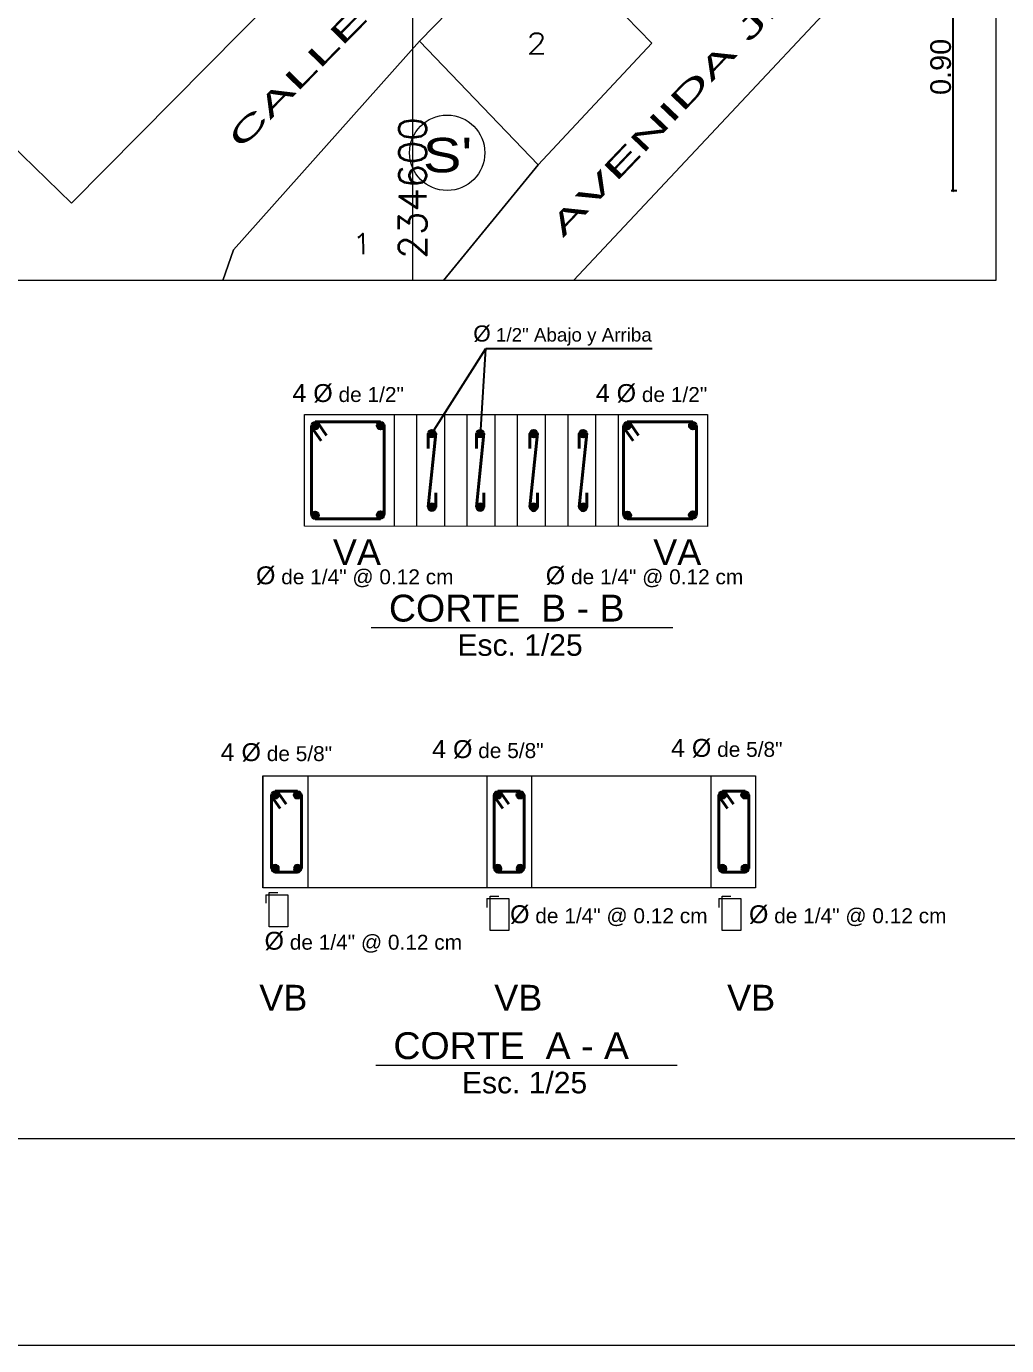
# Model space of a CAD drawing. Header units: millimetres. Extents: x 1977 to 2307, y 1030 to 1272.
# Drawn here: x 2107.2 to 2178.4, y 1030.2 to 1126 of the extents above; entities that cross this region are included whole.
import ezdxf
from ezdxf.enums import TextEntityAlignment as Align

# ---------------------------------------------------------------- set-up
doc = ezdxf.new("R2010")
doc.units = ezdxf.units.MM
doc.layers.get('DEFPOINTS').update_dxf_attribs({"lineweight": 5})
for name, color, linetype, lineweight in [('00TRANSITO', 252, 'Continuous', 5), ('AREA-DEPORTIVA', 135, 'Continuous', 5), ('COORDENADAS', 8, 'Continuous', 5), ('CUADRICULA', 12, 'Continuous', 5), ('MANZANAS', 152, 'Continuous', 20), ('PERIMETRICO', 6, 'Continuous', 5), ('pluma 01', 252, 'Continuous', 9), ('REDONDITO-MANZANA', 143, 'Continuous', 9), ('ROTULOS', 7, 'Continuous', 25), ('TEXTO', 232, 'Continuous', 5), ('TEXTOCALLE', 143, 'Continuous', 5), ('Textos', 3, 'Continuous', 15), ('texturas', 40, 'Continuous', 5), ('VIVIENDA', 103, 'Continuous', 13), ('VP', 7, 'Continuous', 5)]:
    doc.layers.add(name, color=color, linetype=linetype, lineweight=lineweight)
doc.styles.add('Arial', font='arial.ttf')
doc.styles.add('R', font='arial.ttf')
doc.styles.add('ROMAND', font='arial.ttf')
doc.styles.add('ROMANS', font='romans', dxfattribs={"height": 1})
doc.styles.get("Standard").update_dxf_attribs({"font": 'arial.ttf'})
doc.styles.add('TEXTO65', font='arial.ttf', dxfattribs={"height": 1})
doc.styles.add('urb', font='arial.ttf', dxfattribs={"height": 15})
doc.dimstyles.new('DET 2', dxfattribs={"dimtxt": 0.1, "dimasz": 0.05, "dimexe": 0.18, "dimexo": 0.5, "dimgap": 0.1, "dimtad": 0, "dimtih": 1, "dimtoh": 1, "dimlfac": 0.5, "dimzin": 4, "dimdsep": 46, "dimtxsty": 'TEXTO65', "dimblk": 'DOT', "dimcen": 2.5, "dimdle": 0.1, "dimclrt": 256, "dimadec": 0, "dimazin": 1, "dimtfac": 1, "dimtmove": 2, "dimatfit": 1, "dimfxl": 1, "dimtzin": 3, "dimarcsym": 0})
doc.dimstyles.get("Standard").update_dxf_attribs({"dimtxt": 0.18, "dimasz": 0.18, "dimexe": 0.18, "dimexo": 0.0625, "dimgap": 0.09, "dimtad": 0, "dimtih": 1, "dimtoh": 1, "dimdec": 4, "dimzin": 0, "dimdsep": 46, "dimtxsty": 'Standard', "dimcen": 0.09, "dimadec": 0, "dimazin": 0, "dimtfac": 1, "dimtdec": 4, "dimtofl": 0, "dimtmove": 0, "dimatfit": 3, "dimfxl": 1, "dimtolj": 1, "dimtzin": 0, "dimarcsym": 0})

# ---------------------------------------------------------------- blocks, each defined once
blk = doc.blocks.new('Ø')
at = {"layer": 'ROTULOS'}
blk.add_hatch(color=256, dxfattribs=at).paths.add_polyline_path([(-0.02, 0.02, 1), (0.02, 0.02, 1)])
blk.add_circle((0, 0.02), 0.02, dxfattribs=at)
blk = doc.blocks.new('_DOT')
at = {"color": 0, "linetype": 'ByBlock'}
blk.add_line((-0.5, 0), (-1, 0), dxfattribs=at)
at = {"color": 0, "linetype": 'ByBlock', "const_width": 0.5}
blk.add_lwpolyline([(-0.25, 0, 1), (0.25, 0, 1)], format="xyb", close=True, dxfattribs=at)
blk = doc.blocks.new('_Oblique')
at = {"color": 0, "linetype": 'ByBlock', "lineweight": -2}
blk.add_line((-0.5, -0.5), (0.5, 0.5), dxfattribs=at)
blk = doc.blocks.new('*D51')
at = {"color": 6, "lineweight": -2}
for p, q in [((2174.768, 1132.046), (2174.368, 1132.046)), ((2174.468, 1132.046), (2174.468, 1114.046)), ((2174.768, 1114.046), (2174.368, 1114.046))]:
    blk.add_line(p, q, dxfattribs=at)
at = {"layer": 'DEFPOINTS', "color": 0}
for p in [(2179.159, 1132.046), (2174.468, 1114.046), (2179.159, 1114.046)]:
    blk.add_point(p, dxfattribs=at)
at = {"color": 6, "lineweight": -2, "xscale": 0.1, "yscale": 0.1, "zscale": 0.1}
for p, rotation in [((2174.468, 1132.046), 90), ((2174.468, 1114.046), 270)]:
    blk.add_blockref('_Oblique', p, dxfattribs=dict(at, rotation=rotation))
at = {"color": 6, "lineweight": 0, "insert": (2173.603, 1123.046), "char_height": 1.5, "attachment_point": 5, "rotation": 90, "style": 'Arial'}
blk.add_mtext('0.90', dxfattribs=at)

msp = doc.modelspace()

# ---------------------------------------------------------------- linework, layer by layer
at = {"layer": 'AREA-DEPORTIVA', "color": 5}
msp.add_lwpolyline([(1991.823, 1256.975), (2291.823, 1256.975), (2291.823, 1045.215), (1991.823, 1045.215)], close=True, dxfattribs=at)
at = {"layer": 'AREA-DEPORTIVA', "color": 7}
msp.add_lwpolyline([(1991.823, 1256.975), (2177.603, 1256.975), (2177.603, 1107.544), (1991.823, 1107.544)], close=True, dxfattribs=at)
at = {"layer": 'CUADRICULA', "ltscale": 20}
msp.add_lwpolyline([(2135.263, 1256.975), (2135.263, 1107.544)], dxfattribs=at)
at = {"layer": 'DEFPOINTS'}
msp.add_lwpolyline([(1976.823, 1271.975), (2306.823, 1271.975), (2306.823, 1030.215), (1976.823, 1030.215)], close=True, dxfattribs=at)
at = {"layer": 'MANZANAS'}
for p, q in [((2061.42, 1160.873), (2110.502, 1113.148)), ((2110.502, 1113.148), (2138.489, 1141.454))]:
    msp.add_line(p, q, dxfattribs=at)
msp.add_lwpolyline([(2121.48, 1107.544), (2122.275, 1109.754), (2135.762, 1124.903), (2144.142, 1133.5), (2152.628, 1124.775), (2144.384, 1115.936), (2137.518, 1107.544)], dxfattribs=at)
at = {"layer": 'PERIMETRICO'}
msp.add_lwpolyline([(2177.603, 1140.23), (2146.941, 1107.544)], dxfattribs=at)
at = {"layer": 'pluma 01'}
for p, q in [((2154.145, 1082.323), (2132.265, 1082.323)), ((2154.471, 1050.557), (2132.591, 1050.557))]:
    msp.add_line(p, q, dxfattribs=at)
at = {"layer": 'REDONDITO-MANZANA'}
msp.add_circle((2137.774, 1116.812), 2.735, dxfattribs=at)
at = {"layer": 'ROTULOS', "lineweight": 40}
for p, q in [((2127.928, 1096.961), (2127.928, 1090.544)), ((2127.928, 1096.898), (2128.624, 1095.911)), ((2128.193, 1097.274), (2132.944, 1097.279)), ((2128.336, 1097.274), (2129.009, 1096.29)), ((2133.203, 1090.544), (2133.203, 1096.961)), ((2150.586, 1096.961), (2150.586, 1090.544)), ((2150.586, 1096.898), (2151.283, 1095.911)), ((2150.852, 1097.274), (2155.603, 1097.279)), ((2150.994, 1097.274), (2151.667, 1096.29)), ((2155.862, 1090.544), (2155.862, 1096.961)), ((2136.399, 1096.429), (2136.399, 1095.348)), ((2136.945, 1096.429), (2136.4, 1091.109)), ((2139.895, 1096.429), (2139.895, 1095.348)), ((2140.441, 1096.429), (2139.896, 1091.109)), ((2143.781, 1096.423), (2143.781, 1095.343)), ((2144.327, 1096.423), (2143.783, 1091.104)), ((2147.364, 1096.423), (2147.364, 1095.343)), ((2147.91, 1096.423), (2147.365, 1091.104)), ((2136.945, 1091.082), (2136.945, 1092.13)), ((2140.441, 1091.082), (2140.441, 1092.13)), ((2144.327, 1091.076), (2144.327, 1092.124)), ((2147.91, 1091.076), (2147.91, 1092.124)), ((2128.192, 1090.225), (2132.937, 1090.24)), ((2150.85, 1090.225), (2155.596, 1090.24)), ((2125.021, 1070.196), (2125.021, 1064.849)), ((2125.069, 1070.041), (2125.649, 1069.219)), ((2125.294, 1070.469), (2126.922, 1070.469)), ((2125.53, 1070.333), (2126.091, 1069.513)), ((2127.195, 1064.849), (2127.195, 1070.196)), ((2141.177, 1070.196), (2141.177, 1064.849)), ((2141.226, 1070.041), (2141.806, 1069.219)), ((2141.45, 1070.469), (2143.079, 1070.469)), ((2141.687, 1070.333), (2142.247, 1069.513)), ((2143.352, 1064.849), (2143.352, 1070.196)), ((2157.494, 1070.196), (2157.494, 1064.849)), ((2157.542, 1070.041), (2158.122, 1069.219)), ((2157.767, 1070.469), (2159.395, 1070.469)), ((2158.003, 1070.333), (2158.564, 1069.513)), ((2159.668, 1064.849), (2159.668, 1070.196)), ((2125.294, 1064.576), (2126.922, 1064.576)), ((2141.45, 1064.576), (2143.079, 1064.576)), ((2157.767, 1064.576), (2159.395, 1064.576))]:
    msp.add_line(p, q, dxfattribs=at)
at = {"layer": 'ROTULOS'}
for centre in [(2128.193, 1097.001), (2132.944, 1097.006), (2136.672, 1096.429), (2140.168, 1096.429), (2144.054, 1096.423), (2147.637, 1096.423), (2150.852, 1097.001), (2155.603, 1097.006), (2136.672, 1091.082), (2140.168, 1091.082), (2144.054, 1091.076), (2147.637, 1091.076), (2128.192, 1090.498), (2132.937, 1090.513), (2150.85, 1090.498), (2155.596, 1090.513)]:
    msp.add_circle(centre, 0.273, dxfattribs=at)
at = {"layer": 'TEXTO'}
for p, q in [((2124.604, 1062.945), (2124.604, 1062.331)), ((2140.645, 1062.681), (2140.645, 1062.026)), ((2157.484, 1062.679), (2157.484, 1062.024))]:
    msp.add_line(p, q, dxfattribs=at)
for points in [[(2124.604, 1062.945), (2126.218, 1062.945), (2126.218, 1060.608), (2124.863, 1060.608), (2124.863, 1063.109), (2125.477, 1063.109)], [(2140.645, 1062.681), (2142.259, 1062.681), (2142.259, 1060.344), (2140.904, 1060.344), (2140.904, 1062.845), (2141.518, 1062.845)], [(2157.484, 1062.679), (2159.098, 1062.679), (2159.098, 1060.342), (2157.743, 1060.342), (2157.743, 1062.843), (2158.357, 1062.843)]]:
    msp.add_lwpolyline(points, dxfattribs=at)
at = {"layer": 'VIVIENDA'}
msp.add_lwpolyline([(2152.628, 1124.775), (2144.142, 1133.5), (2135.762, 1124.903), (2144.384, 1115.936)], close=True, dxfattribs=at)
msp.add_lwpolyline([(2137.518, 1107.544), (2144.384, 1115.936), (2135.762, 1124.903), (2122.275, 1109.754), (2121.48, 1107.544)], dxfattribs=at)
at = {"layer": 'VP'}
for p, q in [((2133.928, 1097.812), (2133.928, 1089.687)), ((2135.553, 1097.812), (2135.553, 1089.687)), ((2137.584, 1097.812), (2137.584, 1089.687)), ((2139.209, 1097.812), (2139.209, 1089.687)), ((2141.241, 1097.812), (2141.241, 1089.687)), ((2142.866, 1097.812), (2142.866, 1089.687)), ((2144.897, 1097.812), (2144.897, 1089.687)), ((2146.522, 1097.812), (2146.522, 1089.687)), ((2146.522, 1097.812), (2146.522, 1089.687)), ((2148.553, 1097.812), (2148.553, 1089.687)), ((2150.178, 1097.812), (2150.178, 1089.687)), ((2150.178, 1097.812), (2150.178, 1089.687)), ((2150.178, 1097.812), (2150.178, 1089.687)), ((2124.404, 1071.585), (2124.404, 1063.46)), ((2127.654, 1071.585), (2127.654, 1063.46)), ((2140.654, 1071.585), (2140.654, 1063.46)), ((2143.904, 1071.585), (2143.904, 1063.46)), ((2156.904, 1071.585), (2156.904, 1063.46))]:
    msp.add_line(p, q, dxfattribs=at)
for points in [[(2127.428, 1097.812), (2156.678, 1097.812), (2156.678, 1089.687), (2127.428, 1089.708)], [(2124.404, 1071.585), (2160.154, 1071.585), (2160.154, 1063.46), (2124.404, 1063.46)]]:
    msp.add_lwpolyline(points, close=True, dxfattribs=at)

# ---------------------------------------------------------------- block references
at = {"layer": 'ROTULOS', "yscale": 13.65, "zscale": 13.65, "rotation": 90}
for p, xscale in [((2128.466, 1097.001), 13.65), ((2133.217, 1097.006), 13.65), ((2136.945, 1096.429), 13.65), ((2140.441, 1096.429), 13.65), ((2144.327, 1096.423), 13.65), ((2147.91, 1096.423), 13.65), ((2151.125, 1097.001), 13.65), ((2155.876, 1097.006), 13.65), ((2136.945, 1091.082), -13.65), ((2140.441, 1091.082), -13.65), ((2144.327, 1091.076), -13.65), ((2147.91, 1091.076), -13.65), ((2128.465, 1090.498), 13.65), ((2133.21, 1090.513), 13.65), ((2151.123, 1090.498), 13.65), ((2155.869, 1090.513), 13.65), ((2125.567, 1070.196), 13.65), ((2127.195, 1070.196), 13.65), ((2141.723, 1070.196), 13.65), ((2143.352, 1070.196), 13.65), ((2158.04, 1070.196), 13.65), ((2159.668, 1070.196), 13.65), ((2125.567, 1064.849), -13.65), ((2127.195, 1064.849), -13.65), ((2141.723, 1064.849), -13.65), ((2143.352, 1064.849), -13.65), ((2158.04, 1064.849), -13.65), ((2159.668, 1064.849), -13.65)]:
    msp.add_blockref('Ø', p, dxfattribs=dict(at, xscale=xscale))

# ---------------------------------------------------------------- texts
at = {"layer": '00TRANSITO', "style": 'urb', "width": 1}
for p in [(2138.526, 1080.294), (2138.852, 1048.528)]:
    msp.add_text('Esc. 1/25', height=1.56, dxfattribs=at).set_placement(p)
at = {"layer": 'COORDENADAS', "style": 'ROMANS'}
msp.add_text('234600', height=2, rotation=90, dxfattribs=at).set_placement((2136.263, 1109.113))
at = {"layer": 'MANZANAS', "style": 'ROMAND', "width": 1.2}
msp.add_text("S'", height=2.5, rotation=0.51337, dxfattribs=at).set_placement((2137.811, 1116.647), align=Align.MIDDLE)
at = {"layer": 'TEXTO', "attachment_point": 3}
for s, insert, char_height, width in [('{\\fArial|b0|i0|c162|p34;Ø\\fArial|b0|i0|c0|p34;\\H0.8333x; 1/2\\fArial|b0|i0|c238|p34;" \\fArial|b0|i0|c0|p34;Abajo y Arriba}', (2152.626, 1104.278), 1.17, 19.23551), ('{\\fArial|b0|i0|c0|p34; 4 \\fArial|b0|i0|c162|p34;Ø\\fArial|b0|i0|c0|p34;\\H0.8333x; de\\fArial|b0|i0|c238|p34; \\fArial|b0|i0|c0|p34;1\\fArial|b0|i0|c238|p34;/\\fArial|b0|i0|c0|p34;2\\fArial|b0|i0|c238|p34;" }', (2134.635, 1100.019), 1.3, 12.77899), (' 4 {\\fArial|b0|i0|c162|p34;Ø\\fArial|b0|i0|c0|p34;\\H0.8333x; de\\fArial|b0|i0|c238|p34; \\fArial|b0|i0|c0|p34;1\\fArial|b0|i0|c238|p34;/\\fArial|b0|i0|c0|p34;2\\fArial|b0|i0|c238|p34;" }', (2156.653, 1100.019), 1.3, 12.77899), ('{\\fArial|b0|i0|c162|p34;Ø\\fArial|b0|i0|c0|p34;\\H0.8333x; de 1\\fArial|b0|i0|c238|p34;/\\fArial|b0|i0|c0|p34;4\\fArial|b0|i0|c238|p34;" @ \\fArial|b0|i0|c0|p34;0\\fArial|b0|i0|c238|p34;.\\fArial|b0|i0|c0|p34;12 cm}', (2138.235, 1086.786), 1.3, 14.64435), ('{\\fArial|b0|i0|c162|p34;Ø\\fArial|b0|i0|c0|p34;\\H0.8333x; de 1\\fArial|b0|i0|c238|p34;/\\fArial|b0|i0|c0|p34;4\\fArial|b0|i0|c238|p34;" @ \\fArial|b0|i0|c0|p34;0\\fArial|b0|i0|c238|p34;.\\fArial|b0|i0|c0|p34;12 cm}', (2159.268, 1086.786), 1.3, 14.4341), ('{\\fArial|b0|i0|c0|p34;4 \\fArial|b0|i0|c162|p34;Ø\\fArial|b0|i0|c0|p34;\\H0.8333x; de\\fArial|b0|i0|c238|p34; \\fArial|b0|i0|c0|p34;5\\fArial|b0|i0|c238|p34;/\\fArial|b0|i0|c0|p34;8\\fArial|b0|i0|c238|p34;" }', (2129.424, 1073.949), 1.3, 14.64435), ('{\\fArial|b0|i0|c0|p34;4 \\fArial|b0|i0|c162|p34;Ø\\fArial|b0|i0|c0|p34;\\H0.8333x; de\\fArial|b0|i0|c238|p34; \\fArial|b0|i0|c0|p34;5\\fArial|b0|i0|c238|p34;/\\fArial|b0|i0|c0|p34;8\\fArial|b0|i0|c238|p34;" }', (2144.774, 1074.169), 1.3, 14.64435), ('{\\fArial|b0|i0|c0|p34;4 \\fArial|b0|i0|c162|p34;Ø\\fArial|b0|i0|c0|p34;\\H0.8333x; de\\fArial|b0|i0|c238|p34; \\fArial|b0|i0|c0|p34;5\\fArial|b0|i0|c238|p34;/\\fArial|b0|i0|c0|p34;8\\fArial|b0|i0|c238|p34;" }', (2162.116, 1074.258), 1.3, 14.64435), ('{\\fArial|b0|i0|c162|p34;Ø\\fArial|b0|i0|c0|p34;\\H0.8333x; de 1\\fArial|b0|i0|c238|p34;/\\fArial|b0|i0|c0|p34;4\\fArial|b0|i0|c238|p34;" @ \\fArial|b0|i0|c0|p34;0\\fArial|b0|i0|c238|p34;.\\fArial|b0|i0|c0|p34;12 cm}', (2156.676, 1062.181), 1.3, 14.64435), ('{\\fArial|b0|i0|c162|p34;Ø\\fArial|b0|i0|c0|p34;\\H0.8333x; de 1\\fArial|b0|i0|c238|p34;/\\fArial|b0|i0|c0|p34;4\\fArial|b0|i0|c238|p34;" @ \\fArial|b0|i0|c0|p34;0\\fArial|b0|i0|c238|p34;.\\fArial|b0|i0|c0|p34;12 cm}', (2174.017, 1062.181), 1.3, 14.64435), ('{\\fArial|b0|i0|c162|p34;Ø\\fArial|b0|i0|c0|p34;\\H0.8333x; de 1\\fArial|b0|i0|c238|p34;/\\fArial|b0|i0|c0|p34;4\\fArial|b0|i0|c238|p34;" @ \\fArial|b0|i0|c0|p34;0\\fArial|b0|i0|c238|p34;.\\fArial|b0|i0|c0|p34;12 cm}', (2138.855, 1060.257), 1.3, 14.64435)]:
    msp.add_mtext(s, dxfattribs=dict(at, insert=insert, char_height=char_height, width=width))
at = {"layer": 'TEXTOCALLE', "style": 'ROMAND', "text_generation_flag": 6, "width": 2}
msp.add_text('AVENIDA JESUS', height=1.5, rotation=226.33006, dxfattribs=at).set_placement((2146.175, 1110.592))
at = {"layer": 'TEXTOCALLE', "style": 'ROMAND', "width": 2}
msp.add_text('CALLE 60', height=1.5, rotation=45.55025, dxfattribs=at).set_placement((2122.799, 1117.002))
at = {"layer": 'Textos', "attachment_point": 6, "style": 'R'}
for s, insert, char_height in [('VA ', (2132.97, 1087.818), 1.872), ('VA ', (2156.221, 1087.818), 1.872), ('CORTE  B - B', (2150.647, 1083.741), 1.95), ('VB\\P\\P ', (2127.628, 1052.35), 1.872), ('VB\\P\\P ', (2144.68, 1052.35), 1.872), ('VB\\P\\P ', (2161.586, 1052.35), 1.872), ('CORTE  A - A', (2150.973, 1051.976), 1.95)]:
    msp.add_mtext(s, dxfattribs=dict(at, insert=insert, char_height=char_height))
at = {"layer": 'VIVIENDA', "style": 'ROMANS', "width": 1.125}
for s, p in [('2', (2143.557, 1123.999)), ('1', (2130.88, 1109.454))]:
    msp.add_text(s, height=1.5, rotation=0.51337, dxfattribs=at).set_placement(p)

# ---------------------------------------------------------------- dimensions: what is measured, and where the dimension line sits
at = {"color": 2, "lineweight": 0}
dim = msp.add_linear_dim(base=(2174.468, 1114.046), p1=(2179.159, 1132.046), p2=(2179.159, 1114.046), angle=90, text='0.90', dimstyle='Standard', override={"dimtxt": 1.5, "dimasz": 0.1, "dimexe": 0.1, "dimexo": 0.1, "dimgap": 0.1, "dimtad": 2, "dimtih": 0, "dimtoh": 0, "dimdec": 2, "dimzin": 1, "dimtxsty": 'Arial', "dimblk": 'Oblique', "dimcen": 2.5, "dimclrd": 6, "dimclre": 6, "dimclrt": 6, "dimtdec": 2, "dimtix": 1, "dimtofl": 1, "dimfxl": 0.3, "dimfxlon": 1, "dimtolj": 0, "dimtzin": 8}, dxfattribs=at)
dim.commit()
dim.dimension.update_dxf_attribs({"geometry": '*D51', "text_midpoint": (2173.603, 1123.046)})

# ---------------------------------------------------------------- leaders
at = {"layer": 'texturas'}
for points in [[(2136.672, 1096.429), (2140.591, 1102.599), (2152.664, 1102.599)], [(2140.229, 1096.695), (2140.591, 1102.599), (2152.664, 1102.599)]]:
    msp.add_leader(points, dimstyle='DET 2', dxfattribs=at)

doc.saveas('drawing.dxf')
